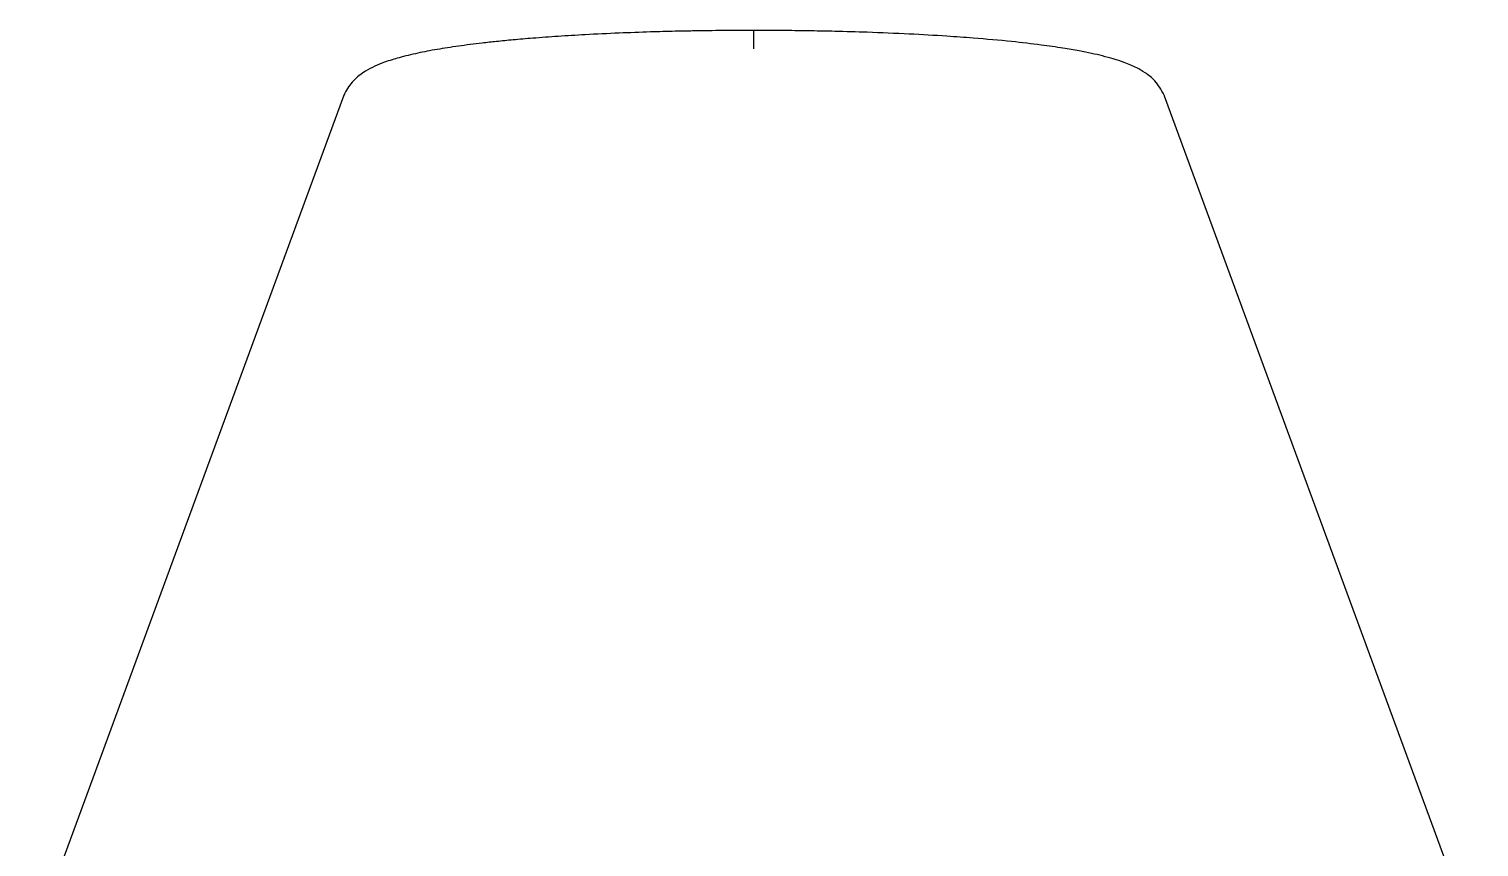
# Model space of a CAD drawing. Header units: millimetres. Extents: x 1617 to 5774, y 11446 to 13973.
# Drawn here: x 4334 to 4393, y 13822.6 to 13855.8 of the extents above; entities that cross this region are included whole.
import ezdxf

# ---------------------------------------------------------------- set-up
doc = ezdxf.new("R2010")
doc.units = ezdxf.units.MM
doc.layers.get('0').update_dxf_attribs({"color": 250})

# ---------------------------------------------------------------- blocks, each defined once
blk = doc.blocks.new('10')
at = {"linetype": 'Continuous'}
for p, q in [((4346.841, 13853.114), (4334.049, 13818.321)), ((4393.03, 13818.321), (4380.238, 13853.114))]:
    blk.add_line(p, q, dxfattribs=at)
blk.add_ellipse((4363.539, 13854.42), major_axis=(0, -1.373), ratio=0.000049, start_param=2.042548, end_param=3.248316, dxfattribs=at)
for points, knots in [([(4363.596, 13855.788), (4363.384, 13855.788), (4362.927, 13855.788), (4362.23, 13855.783), (4361.549, 13855.774), (4360.95, 13855.764), (4360.207, 13855.749), (4359.231, 13855.722), (4358.002, 13855.678), (4356.746, 13855.617), (4355.574, 13855.547), (4354.599, 13855.476), (4353.765, 13855.404), (4353.082, 13855.338), (4352.5, 13855.274), (4351.988, 13855.212), (4351.361, 13855.128), (4350.634, 13855.016), (4349.818, 13854.86), (4349.232, 13854.718), (4348.806, 13854.594), (4348.458, 13854.476), (4348.096, 13854.328), (4347.784, 13854.169), (4347.49, 13853.97), (4347.246, 13853.75), (4347.036, 13853.495), (4346.942, 13853.313), (4346.887, 13853.204)], [0, 0, 0, 0, 0.02408, 0.061499, 0.085319, 0.110327, 0.137037, 0.179907, 0.235444, 0.297738, 0.348943, 0.39933, 0.440055, 0.476456, 0.508692, 0.537653, 0.56638, 0.623553, 0.680978, 0.745579, 0.772233, 0.802854, 0.84627, 0.891476, 0.922441, 0.948554, 0.974287, 1, 1, 1, 1]), ([(4380.224, 13853.148), (4380.096, 13853.38), (4379.899, 13853.74), (4379.428, 13854.092), (4379.078, 13854.288), (4378.67, 13854.464), (4378.177, 13854.626), (4377.729, 13854.748), (4377.267, 13854.855), (4376.739, 13854.961), (4376.068, 13855.076), (4375.168, 13855.205), (4373.964, 13855.345), (4372.663, 13855.462), (4371.26, 13855.562), (4369.825, 13855.644), (4368.295, 13855.708), (4366.954, 13855.747), (4365.894, 13855.769), (4365.121, 13855.779), (4364.517, 13855.785), (4364.108, 13855.787), (4363.775, 13855.788), (4363.611, 13855.788), (4363.539, 13855.788)], [0, 0, 0, 0, 0.051958, 0.097053, 0.143372, 0.205577, 0.249388, 0.288405, 0.325922, 0.364014, 0.409546, 0.465512, 0.533116, 0.613205, 0.664377, 0.733838, 0.808476, 0.863732, 0.903669, 0.941032, 0.959788, 0.978269, 0.991953, 1, 1, 1, 1]), ([(4346.886, 13853.203), (4346.883, 13853.198), (4346.865, 13853.168), (4346.853, 13853.138), (4346.845, 13853.114)], [0.9461776, 0.9461776, 0.9461776, 0.9461776, 0.95038693, 0.97218502, 0.97218502, 0.97218502, 0.97218502])]:
    blk.add_open_spline(points, degree=3, knots=knots, dxfattribs=at)
blk.add_open_spline([(4380.239, 13853.112), (4380.235, 13853.124), (4380.23, 13853.136), (4380.224, 13853.148)], degree=3, dxfattribs=at)

msp = doc.modelspace()

# ---------------------------------------------------------------- block references
msp.add_blockref('10', (0, 0))

doc.saveas('drawing.dxf')
